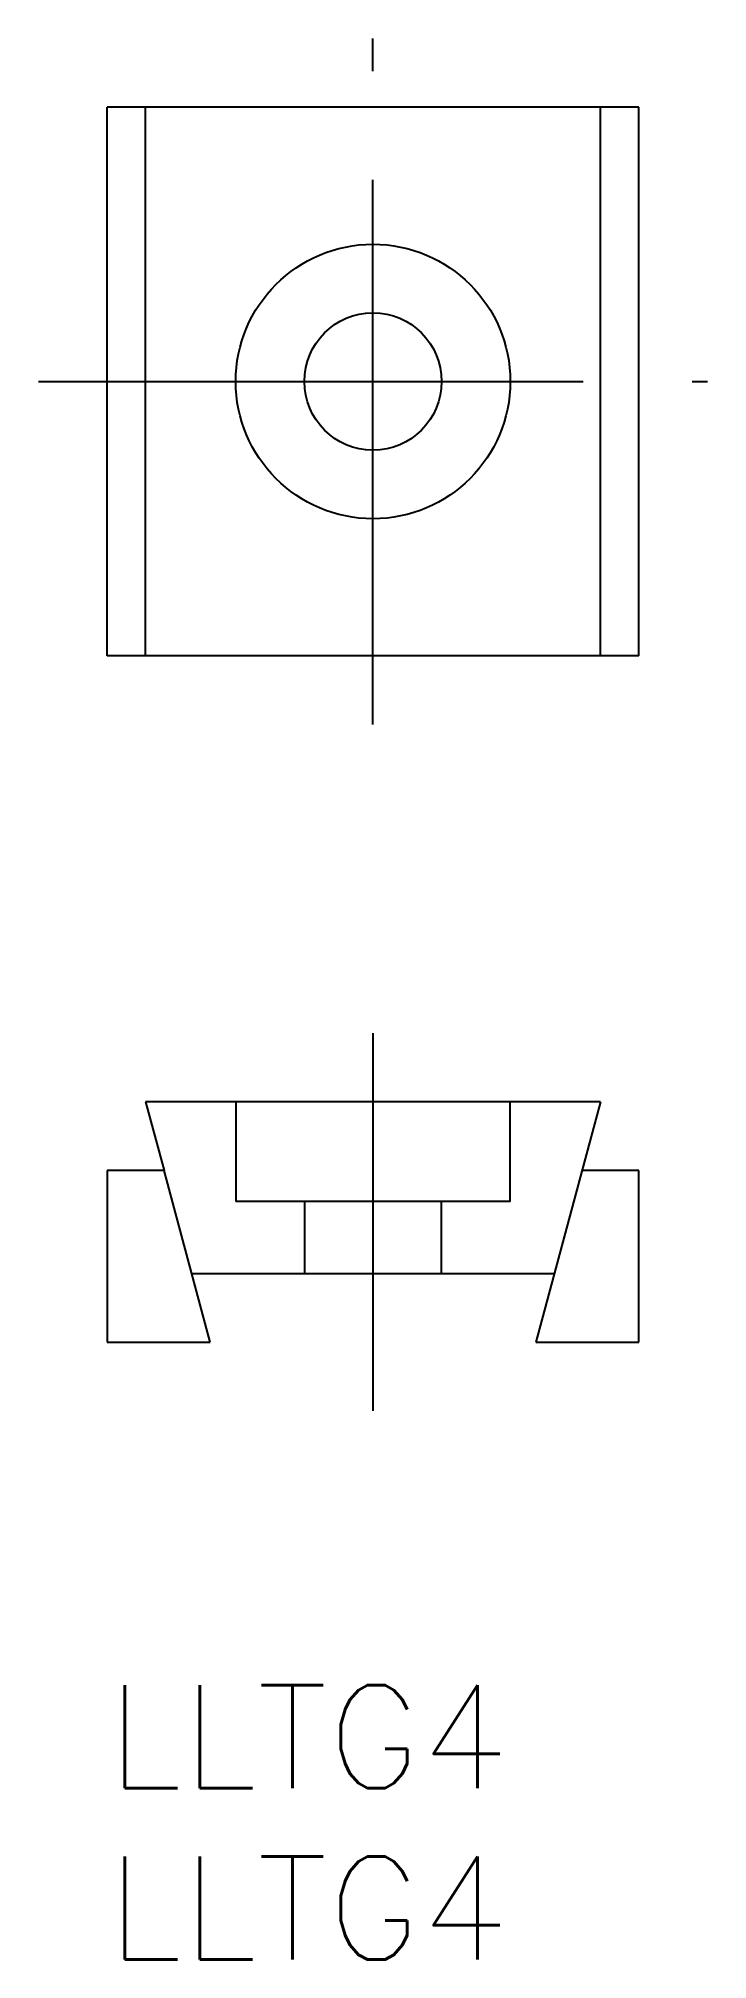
# Model space of a CAD drawing. Extents: x -2 to 17.5, y -8 to 48.
import ezdxf

# ---------------------------------------------------------------- set-up
doc = ezdxf.new("R2010")
doc.units = 0
doc.header["$LTSCALE"] = 0.5
doc.linetypes.add('CENTER', pattern=[50.8, 31.75, -6.35, 6.35, -6.35])
for name, color, linetype in [('MSM_CENTER', 1, 'CENTER'), ('MSM_CONTINUOUS', 7, 'CONTINUOUS'), ('MSM_PART_NUMBER', 7, 'CONTINUOUS')]:
    doc.layers.add(name, color=color, linetype=linetype)
doc.styles.get("Standard").update_dxf_attribs({"font": 'txt.shx', "height": 3, "bigfont": 'bigfont.shx'})

msp = doc.modelspace()

# ---------------------------------------------------------------- linework, layer by layer
at = {"layer": 'MSM_CENTER'}
for p, q in [((7.75, 28), (7.75, 48)), ((-2, 38), (17.5, 38)), ((7.75, 19), (7.75, 8))]:
    msp.add_line(p, q, dxfattribs=at)
at = {"layer": 'MSM_CONTINUOUS'}
for p, q in [((15.5, 46), (0, 46)), ((0, 30), (0, 46)), ((1.124, 30), (1.124, 46)), ((14.376, 30), (14.376, 46)), ((15.5, 30), (15.5, 46)), ((15.5, 30), (0, 30)), ((14.376, 17), (1.124, 17)), ((1.124, 17), (1.66, 15)), ((3.75, 17), (3.75, 14.1)), ((11.75, 14.1), (11.75, 17)), ((14.376, 17), (12.5, 10)), ((1.66, 15), (0, 15)), ((0, 15), (0, 10)), ((3, 10), (1.66, 15)), ((15.5, 15), (13.84, 15)), ((15.5, 10), (15.5, 15)), ((11.75, 14.1), (3.75, 14.1)), ((5.75, 14.1), (5.75, 12)), ((9.75, 12), (9.75, 14.1)), ((2.464, 12), (13.036, 12)), ((0, 10), (3, 10)), ((12.5, 10), (15.5, 10))]:
    msp.add_line(p, q, dxfattribs=at)
for radius in [4, 2]:
    msp.add_circle((7.75, 38), radius, dxfattribs=at)

# ---------------------------------------------------------------- texts
at = {"layer": 'MSM_PART_NUMBER'}
for p in [(0, -3), (0, -8)]:
    msp.add_text('LLTG4', height=3, dxfattribs=at).set_placement(p)

doc.saveas('drawing.dxf')
